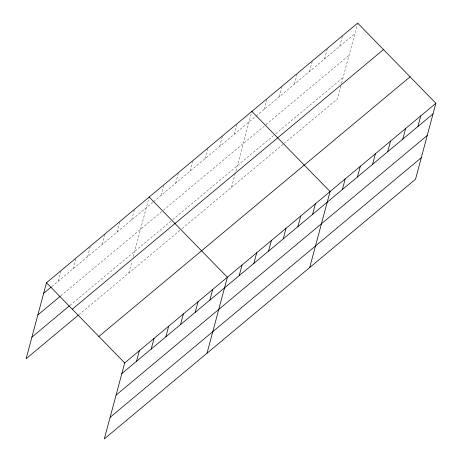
<?xml version="1.0" encoding="UTF-8"?>
<svg xmlns="http://www.w3.org/2000/svg" width="462" height="462" viewBox="0 0 462 462"><rect width="100%" height="100%" fill="white"/><g stroke="black" fill="none" stroke-linecap="round" stroke-linejoin="round"><path stroke-width="0.35" stroke-dasharray="2.31 1.73" d="M58.31 281.115L61.151 270.501M72.979 268.872L75.826 258.264M87.653 256.635L90.315 246.685M102.321 244.392L105.163 233.784M116.99 232.155L119.658 222.205M131.664 219.912L134.506 209.303M128.817 273.036L131.97 261.273M133.2 256.693L149.174 197.06M161.001 195.432L163.669 185.481M175.675 183.195L178.338 173.244M190.344 170.952L193.012 161.001M205.013 158.714L207.86 148.1M219.687 146.471L222.528 135.857M234.355 134.228L237.023 124.284M231.514 187.353L235.193 173.625M235.891 171.009L251.692 112.041M264.143 109.379L266.805 99.428M279.256 96.766L281.924 86.821M294.369 84.159L297.037 74.209M309.488 71.546L312.329 60.932M324.601 58.934L327.442 48.325M339.714 46.321L342.382 36.377M340.817 86.001L337.318 99.076L284.413 143.214M341.522 83.385L357.496 23.764M51.79 286.555L152.853 202.235M153.396 201.778L255.503 116.586M256.046 116.135L354.833 33.714M60.684 295.882L162.832 210.655M163.375 210.204L265.379 125.092M265.921 124.642L349.053 55.278M69.941 305.417L172.089 220.183M172.632 219.733L275.081 134.257M275.618 133.807L343.099 77.506M78.829 314.743L179.897 230.423M182.068 228.609L283.876 143.665"/><path stroke-width="0.69" d="M435.874 103.28L124.682 362.924L104.325 438.9L415.517 179.256L435.874 103.28L357.675 23.1L46.483 282.744L26.126 358.72L78.286 315.194M136.509 361.296L139.351 350.687M151.178 349.058L154.025 338.444M165.852 336.815L168.694 326.207M180.521 324.578L183.362 313.964M195.189 312.335L198.036 301.726M209.863 300.098L212.705 289.483M207.016 353.216L227.373 277.246L149.174 197.06M239.201 275.618L242.048 265.003M253.875 263.375L256.716 252.76M268.543 251.132L271.385 240.523M283.212 238.894L286.059 228.28M297.886 226.651L300.727 216.043M312.555 214.414L315.396 203.8M309.713 267.533L330.07 191.563L251.871 111.377M342.342 189.564L345.183 178.95M357.455 176.952L360.296 166.337M372.568 164.339L375.415 153.725M387.687 151.727L390.529 141.118M402.8 139.114L405.642 128.505M417.914 126.507L420.761 115.893M43.642 293.358L51.247 287.006M37.861 314.922L60.141 296.338M31.907 337.15L69.398 305.867M72.291 309.205L383.477 49.561M98.88 336.469L410.065 76.825M121.841 373.539L433.033 113.895M116.06 395.108L427.252 135.464M110.106 417.33L421.298 157.686M46.483 282.744L124.682 362.924"/></g></svg>
